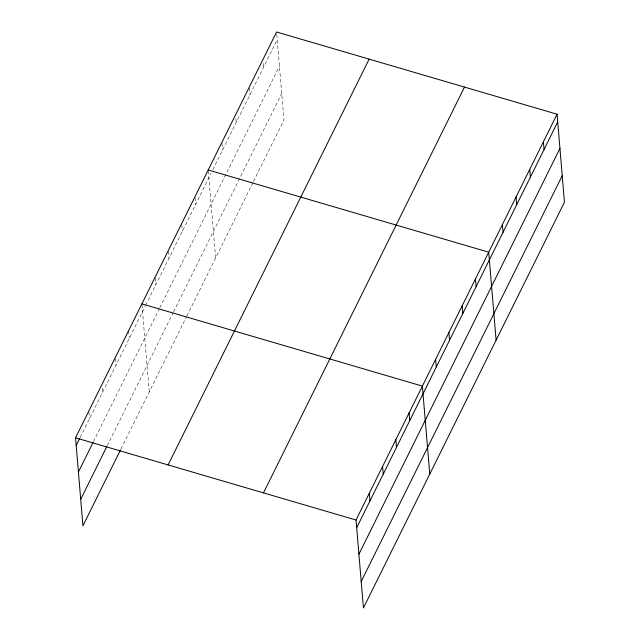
<?xml version="1.0" encoding="UTF-8"?>
<svg xmlns="http://www.w3.org/2000/svg" width="640" height="640" viewBox="0 0 640 640"><rect width="100%" height="100%" fill="white"/><g stroke="black" fill="none" stroke-linecap="round" stroke-linejoin="round"><path stroke-width="0.48" stroke-dasharray="3.2 2.4" d="M80.168 437.472L145.184 306.24M145.624 305.344L211.072 173.232M212.84 169.664L277.224 39.704M93.448 441.648L159.352 308.624M159.792 307.736L279.448 66.2M107.24 445.728L173.144 312.704M173.584 311.816L239.848 178.056M240.728 176.272L281.736 93.488M120.968 449.008L186.424 316.88M186.864 315.984L253.096 182.296M253.536 181.4L283.96 119.984L276.656 32.96M263.224 63.448L263.552 67.304M249.312 88.152L249.88 94.896M235.888 118.64L236.208 122.488M221.976 143.344L222.544 150.088M208.304 170.936L215.608 257.96M195.04 197.72L195.6 204.464M181.768 224.504L182.336 231.248M168.496 251.288L169.064 258.032M155.232 278.072L155.8 284.808M141.96 304.856L149.272 391.872M128.616 330.672L129.264 338.376M115.424 358.416L115.992 365.16M102.4 388.088L102.728 391.944M88.888 411.984L89.456 418.728"/><path stroke-width="0.96" d="M120.52 449.904L82.928 525.784L75.544 437.808L276.576 32L557.072 114.216L564.456 202.192L363.424 608L356.04 520.016L557.072 114.216M76.192 445.512L79.728 438.368M78.416 472L93.008 442.544M80.704 499.296L106.8 446.624M168.104 464.936L369.136 59.128M263.472 492.888L464.504 87.08M356.688 527.72L557.72 121.92M358.912 554.216L559.944 148.408M361.2 581.512L562.232 175.704M208.224 169.976L488.72 252.184L496.104 340.168M141.88 303.888L422.376 386.104L429.768 474.088M75.544 437.808L356.04 520.016M543.4 141.808L544.048 149.512M529.728 169.4L530.376 177.104M516.056 197L516.704 204.704M502.392 224.592L503.04 232.296M475.448 278.968L476.096 286.672M462.184 305.752L462.832 313.456M448.912 332.536L449.56 340.24M435.648 359.32L436.296 367.024M409.112 412.888L409.76 420.592M395.84 439.664L396.488 447.376M382.576 466.448L383.224 474.16M369.304 493.232L369.952 500.936"/></g></svg>
